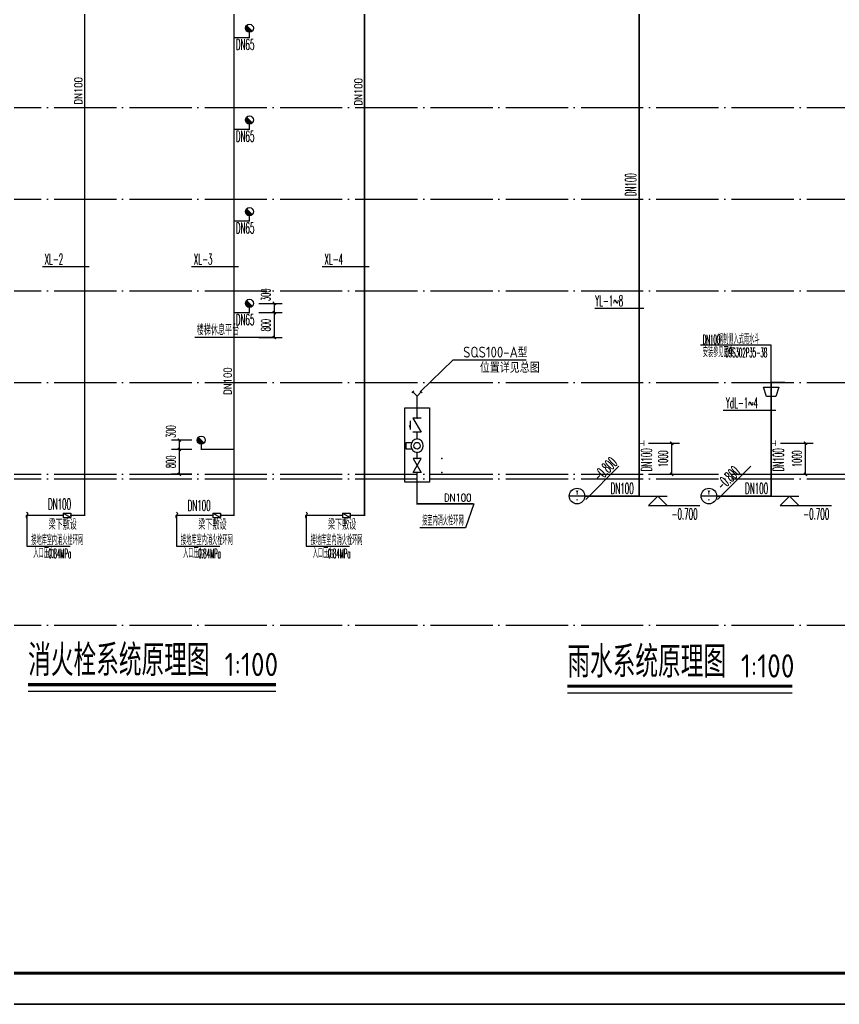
# Model space of a CAD drawing. Extents: x 27938 to 1507990, y 110129 to 923079.
# Drawn here: x 1216048 to 1242401, y 644286 to 675961 of the extents above; entities that cross this region are included whole.
import ezdxf
from ezdxf.enums import TextEntityAlignment as Align

# ---------------------------------------------------------------- set-up
doc = ezdxf.new("R2010")
doc.units = 0
doc.header["$LTSCALE"] = 1000
doc.header["$MEASUREMENT"] = 0
doc.linetypes.add('DOTE', pattern=[2.42, 2, -0.2, 0.02, -0.2])
for name, color, linetype in [('DIM_SYMB', 3, 'Continuous'), ('DIM_不分区消火栓', 1, 'Continuous'), ('DIM_消防', 3, 'Continuous'), ('DIM_雨水', 4, 'Continuous'), ('EQUIP_污水', 7, 'Continuous'), ('EQUIP_消火栓', 7, 'Continuous'), ('EQUIP_消防', 7, 'Continuous'), ('EQUIP_阀门', 7, 'Continuous'), ('PIPE-不分区消火栓', 1, 'TG_X'), ('PIPE-雨水', 4, 'TG_Y'), ('TEXT_不分区消火栓', 7, 'Continuous'), ('TWT', 7, 'Continuous'), ('TWT_DIM', 3, 'Continuous'), ('TWT_ELEV', 3, 'Continuous'), ('TWT_LEAD', 3, 'Continuous'), ('TWT_TITLE', 7, 'Continuous'), ('VALVE_不分区消火栓', 7, 'Continuous'), ('VPIPE_DIM', 3, 'Continuous'), ('WELL_雨水', 4, 'Continuous'), ('图框', 140, 'Continuous')]:
    doc.layers.add(name, color=color, linetype=linetype)
doc.styles.add('_TCH_DIM_T3', font='SIMPLEX.shx', dxfattribs={"width": 0.494118, "bigfont": 'GBCBIG.shx'})
doc.styles.add('_TWT_PIPEDN', font='SIMPLEX', dxfattribs={"width": 0.8, "height": 3.5, "bigfont": 'HZTXT'})
doc.styles.add('_TWT_SERIAL', font='SIMPLEX', dxfattribs={"width": 0.8, "height": 3.5, "bigfont": 'HZTXT'})
doc.styles.get("Standard").update_dxf_attribs({"font": 'gbenor.shx', "bigfont": 'gbcbig.shx'})
doc.styles.add('TG_LINETYPE', font='SIMPLEX', dxfattribs={"width": 0.8, "height": 3, "bigfont": 'HZTXT'})
doc.linetypes.add('TG_X', pattern='A,2,-0.229,["X",TG_LINETYPE,S=0.1,R=0,X=-0.229,Y=-0.15],0', length=2.229)
doc.linetypes.add('TG_Y', pattern='A,2,-0.229,["Y",TG_LINETYPE,S=0.1,R=0,X=-0.229,Y=-0.15],0', length=2.229)
doc.dimstyles.new('_TWT_ARCH&&100', dxfattribs={"dimtxt": 297.5, "dimasz": 100, "dimexe": 250, "dimexo": 300, "dimgap": 126.25, "dimtad": 1, "dimdec": 0, "dimzin": 0, "dimdsep": 46, "dimtxsty": '_TCH_DIM_T3', "dimblk": 'ARCHTICK', "dimcen": 0.09, "dimclrt": 7, "dimazin": 2, "dimtfac": 1, "dimtdec": 0, "dimtix": 1, "dimtmove": 2, "dimatfit": 3, "dimfxl": 1, "dimtolj": 1, "dimtzin": 0, "dimarcsym": 0})

# ---------------------------------------------------------------- blocks, each defined once
blk = doc.blocks.new('$TwtSys$00000386')
blk.add_line((-93, 93, 0), (93, -93, 0))
blk.add_circle((0, 0, 0), 131)
at = {"color": 0}
for points in [[(34, -127, 0), (-127, 34, 0), (93, -93, 0), (-93, 93, 0)], [(-34, -127, 0), (-127, -34, 0), (34, -127, 0), (-127, 34, 0)], [(-93, -93, 0), (-93, -93, 0), (-34, -127, 0), (-127, -34, 0)]]:
    blk.add_solid(points, dxfattribs=at)
at = {"flags": 9}
blk.add_attdef('A', (0, 0, 0), '', height=0.00524, dxfattribs=at)
blk = doc.blocks.new('$TwtSys$00000132')
at = {"elevation": 0}
blk.add_lwpolyline([(7, -101, -0.575183), (0, 0, 0.604745), (-11, 101, 16.924828)], format="xyb", dxfattribs=at)
blk = doc.blocks.new('$TWTSYS$00000187')
blk.add_circle((0, 0, 0), 0.5)
blk = doc.blocks.new('_ArchTick')
at = {"color": 0, "linetype": 'ByBlock', "const_width": 0.4}
blk.add_lwpolyline([(-0.5, -0.5), (0.5, 0.5)], dxfattribs=at)
blk = doc.blocks.new('*D387')
at = {"layer": 'Defpoints', "color": 0}
for p in [(1221182, 662436), (1221884, 662436), (1221884, 662136)]:
    blk.add_point(p, dxfattribs=at)
at = {"layer": 'TWT_DIM', "color": 0, "lineweight": -2}
for p, q in [((1221584, 662436), (1220932, 662436)), ((1221182, 662136), (1221182, 662436)), ((1221584, 662136), (1220932, 662136))]:
    blk.add_line(p, q, dxfattribs=at)
at = {"layer": 'TWT_DIM', "color": 0, "lineweight": -2, "xscale": 100, "yscale": 100, "zscale": 100}
for p, rotation in [((1221182, 662436), 90), ((1221182, 662136), 270)]:
    blk.add_blockref('_ArchTick', p, dxfattribs=dict(at, rotation=rotation))
at = {"layer": 'TWT_DIM', "color": 7, "insert": (1220907, 662711), "char_height": 297.5, "attachment_point": 5, "rotation": 90, "style": '_TCH_DIM_T3'}
blk.add_mtext('\\A1;300', dxfattribs=at)
blk = doc.blocks.new('*D388')
at = {"layer": 'Defpoints', "color": 0}
for p in [(1221182, 662136), (1221884, 662136), (1221884, 661336)]:
    blk.add_point(p, dxfattribs=at)
at = {"layer": 'TWT_DIM', "color": 0, "lineweight": -2}
for p, q in [((1221584, 662136), (1220932, 662136)), ((1221182, 661336), (1221182, 662136)), ((1221584, 661336), (1220932, 661336))]:
    blk.add_line(p, q, dxfattribs=at)
at = {"layer": 'TWT_DIM', "color": 0, "lineweight": -2, "xscale": 100, "yscale": 100, "zscale": 100}
for p, rotation in [((1221182, 662136), 90), ((1221182, 661336), 270)]:
    blk.add_blockref('_ArchTick', p, dxfattribs=dict(at, rotation=rotation))
at = {"layer": 'TWT_DIM', "color": 7, "insert": (1220907, 661736), "char_height": 297.5, "attachment_point": 5, "rotation": 90, "style": '_TCH_DIM_T3'}
blk.add_mtext('\\A1;800', dxfattribs=at)
blk = doc.blocks.new('*D402')
at = {"layer": 'Defpoints', "color": 0}
for p in [(1240208, 662336), (1241314, 662336), (1240208, 661336)]:
    blk.add_point(p, dxfattribs=at)
at = {"layer": 'TWT_DIM', "color": 0, "lineweight": -2}
for p, q in [((1240508, 662336), (1241564, 662336)), ((1241314, 661336), (1241314, 662336)), ((1240508, 661336), (1241564, 661336))]:
    blk.add_line(p, q, dxfattribs=at)
at = {"layer": 'TWT_DIM', "color": 0, "lineweight": -2, "xscale": 100, "yscale": 100, "zscale": 100}
for p, rotation in [((1241314, 662336), 90), ((1241314, 661336), 270)]:
    blk.add_blockref('_ArchTick', p, dxfattribs=dict(at, rotation=rotation))
at = {"layer": 'TWT_DIM', "color": 7, "insert": (1241039, 661836), "char_height": 297.5, "attachment_point": 5, "rotation": 90, "style": '_TCH_DIM_T3'}
blk.add_mtext('\\A1;1000', dxfattribs=at)
blk = doc.blocks.new('*D403')
at = {"layer": 'Defpoints', "color": 0}
for p in [(1235968, 662336), (1237012, 662336), (1235968, 661336)]:
    blk.add_point(p, dxfattribs=at)
at = {"layer": 'TWT_DIM', "color": 0, "lineweight": -2}
for p, q in [((1236268, 662336), (1237262, 662336)), ((1237012, 661336), (1237012, 662336)), ((1236268, 661336), (1237262, 661336))]:
    blk.add_line(p, q, dxfattribs=at)
at = {"layer": 'TWT_DIM', "color": 0, "lineweight": -2, "xscale": 100, "yscale": 100, "zscale": 100}
for p, rotation in [((1237012, 662336), 90), ((1237012, 661336), 270)]:
    blk.add_blockref('_ArchTick', p, dxfattribs=dict(at, rotation=rotation))
at = {"layer": 'TWT_DIM', "color": 7, "insert": (1236737, 661836), "char_height": 297.5, "attachment_point": 5, "rotation": 90, "style": '_TCH_DIM_T3'}
blk.add_mtext('\\A1;1000', dxfattribs=at)
blk = doc.blocks.new('*D407')
at = {"layer": 'Defpoints', "color": 0}
for p in [(1223435, 666836), (1224236, 666836), (1223435, 666536)]:
    blk.add_point(p, dxfattribs=at)
at = {"layer": 'TWT_DIM', "color": 0, "lineweight": -2}
for p, q in [((1223735, 666836), (1224486, 666836)), ((1224236, 666536), (1224236, 666836)), ((1223735, 666536), (1224486, 666536))]:
    blk.add_line(p, q, dxfattribs=at)
at = {"layer": 'TWT_DIM', "color": 0, "lineweight": -2, "xscale": 100, "yscale": 100, "zscale": 100}
for p, rotation in [((1224236, 666836), 90), ((1224236, 666536), 270)]:
    blk.add_blockref('_ArchTick', p, dxfattribs=dict(at, rotation=rotation))
at = {"layer": 'TWT_DIM', "color": 7, "insert": (1223961, 667111), "char_height": 297.5, "attachment_point": 5, "rotation": 90, "style": '_TCH_DIM_T3'}
blk.add_mtext('\\A1;300', dxfattribs=at)
blk = doc.blocks.new('*D408')
at = {"layer": 'Defpoints', "color": 0}
for p in [(1223435, 666536), (1224236, 666536), (1223435, 665736)]:
    blk.add_point(p, dxfattribs=at)
at = {"layer": 'TWT_DIM', "color": 0, "lineweight": -2}
for p, q in [((1223735, 666536), (1224486, 666536)), ((1224236, 665736), (1224236, 666536)), ((1223735, 665736), (1224486, 665736))]:
    blk.add_line(p, q, dxfattribs=at)
at = {"layer": 'TWT_DIM', "color": 0, "lineweight": -2, "xscale": 100, "yscale": 100, "zscale": 100}
for p, rotation in [((1224236, 666536), 90), ((1224236, 665736), 270)]:
    blk.add_blockref('_ArchTick', p, dxfattribs=dict(at, rotation=rotation))
at = {"layer": 'TWT_DIM', "color": 7, "insert": (1223961, 666136), "char_height": 297.5, "attachment_point": 5, "rotation": 90, "style": '_TCH_DIM_T3'}
blk.add_mtext('\\A1;800', dxfattribs=at)
blk = doc.blocks.new('$ATTACHMENT$00000073')
at = {"const_width": 20}
for points in [[(0, 0), (150, 0)], [(150, 90), (150, -90)]]:
    blk.add_lwpolyline(points, dxfattribs=at)
blk = doc.blocks.new('$VALVE$00000316')
for p, q in [((-125, 72), (125, -72)), ((-125, 72), (-125, -72)), ((-125, 72), (125, 72)), ((125, 72), (125, -72)), ((-125, -72), (125, -72))]:
    blk.add_line(p, q)
at = {"const_width": 21.1}
blk.add_lwpolyline([(-11, 0, 1), (11, 0, 1)], format="xyb", close=True, dxfattribs=at)
for p in [(-125, 0), (125, 0)]:
    blk.add_point(p)
at = {"color": 7, "flags": 9}
for tag in ['XSIZE', 'YSIZE']:
    blk.add_attdef(tag, (0, 0), '', height=0.5, dxfattribs=at)
blk = doc.blocks.new('$VALVE$00000295')
blk.add_lwpolyline([(-125, 72), (-125, -72), (125, 72), (125, -72), (-125, 72)])
for p in [(-125, 0), (125, 0)]:
    blk.add_point(p)
blk = doc.blocks.new('$VALVE$00000315')
for p, q in [((-125, -75), (-125, 75)), ((-125, 75), (125, -75)), ((-75, 125), (75, 125)), ((125, -75), (125, 75))]:
    blk.add_line(p, q)
for p in [(-125, 0), (125, 0)]:
    blk.add_point(p)
blk.add_solid([(0, 125), (0, 150), (75, 125)])
blk = doc.blocks.new('$VALVE$00000751')
for p, q in [((-53, -108), (-53, -221)), ((53, -221), (53, -108)), ((-53, -221), (53, -221))]:
    blk.add_line(p, q)
blk.add_lwpolyline([(-120, 0, 1), (120, 0, 1), (-120, 0, 1.76642)], format="xyb")
blk.add_circle((0, 0), 60)
for p in [(-120, 0), (120, 0)]:
    blk.add_point(p)
blk = doc.blocks.new('$ATTACHMENT$00000194')
for p, q in [((0, 0), (134, 134)), ((0, 0), (134, -134)), ((107, 162), (134, 134)), ((161, 107), (134, 134)), ((107, -161), (134, -134)), ((161, -107), (134, -134))]:
    blk.add_line(p, q)

msp = doc.modelspace()

# ---------------------------------------------------------------- hatches: boundary and pattern name
at = {"layer": 'PIPE-不分区消火栓'}
for points in [[(1223434.8, 675385.9), (1223434.8, 675363.4), (1223457.3, 675363.4)], [(1223434.8, 675385.9), (1223457.3, 675385.9), (1223457.3, 675363.4)], [(1223434.8, 675385.9), (1223457.3, 675385.9), (1223457.3, 675363.4)], [(1223434.8, 675385.9), (1223434.8, 675363.4), (1223457.3, 675363.4)], [(1223434.8, 672435.9), (1223434.8, 672413.4), (1223457.3, 672413.4)], [(1223434.8, 672435.9), (1223457.3, 672435.9), (1223457.3, 672413.4)], [(1223434.8, 672435.9), (1223457.3, 672435.9), (1223457.3, 672413.4)], [(1223434.8, 672435.9), (1223434.8, 672413.4), (1223457.3, 672413.4)], [(1223434.8, 669485.9), (1223434.8, 669463.4), (1223457.3, 669463.4)], [(1223434.8, 669485.9), (1223457.3, 669485.9), (1223457.3, 669463.4)], [(1223434.8, 669485.9), (1223457.3, 669485.9), (1223457.3, 669463.4)], [(1223434.8, 669485.9), (1223434.8, 669463.4), (1223457.3, 669463.4)], [(1223434.8, 666535.9), (1223434.8, 666513.4), (1223457.3, 666513.4)], [(1223434.8, 666535.9), (1223457.3, 666535.9), (1223457.3, 666513.4)], [(1223434.8, 666535.9), (1223457.3, 666535.9), (1223457.3, 666513.4)], [(1223434.8, 666535.9), (1223434.8, 666513.4), (1223457.3, 666513.4)], [(1218134.8, 663785.9), (1218134.8, 663763.4), (1218157.3, 663763.4)], [(1218134.8, 663785.9), (1218157.3, 663785.9), (1218157.3, 663763.4)], [(1222934.8, 663785.9), (1222934.8, 663763.4), (1222957.3, 663763.4)], [(1222934.8, 663785.9), (1222957.3, 663785.9), (1222957.3, 663763.4)], [(1227134.8, 663785.9), (1227134.8, 663763.4), (1227157.3, 663763.4)], [(1227134.8, 663785.9), (1227157.3, 663785.9), (1227157.3, 663763.4)], [(1221884.3, 662135.8), (1221884.3, 662113.3), (1221861.8, 662113.3)], [(1221884.3, 662135.8), (1221861.8, 662135.8), (1221861.8, 662113.3)], [(1228824.8, 660386.2), (1228802.3, 660386.2), (1228802.3, 660363.7)], [(1228824.8, 660386.2), (1228824.8, 660363.7), (1228802.3, 660363.7)], [(1218134.8, 660018.8), (1218157.3, 660018.8), (1218157.3, 659996.3)], [(1218134.8, 660018.8), (1218134.8, 659996.3), (1218157.3, 659996.3)], [(1222934.8, 660018.8), (1222957.3, 660018.8), (1222957.3, 659996.3)], [(1222934.8, 660018.8), (1222934.8, 659996.3), (1222957.3, 659996.3)], [(1227134.8, 660018.8), (1227157.3, 660018.8), (1227157.3, 659996.3)], [(1227134.8, 660018.8), (1227134.8, 659996.3), (1227157.3, 659996.3)]]:
    msp.add_hatch(color=256, dxfattribs=at).paths.add_polyline_path(points)
at = {"layer": 'PIPE-雨水'}
for points in [[(1240208.4, 664285.9), (1240208.4, 664313.4), (1240180.9, 664313.4)], [(1240208.4, 664285.9), (1240180.9, 664285.9), (1240180.9, 664313.4)], [(1240208.4, 664285.9), (1240208.4, 664313.4), (1240180.9, 664313.4)], [(1240208.4, 664285.9), (1240180.9, 664285.9), (1240180.9, 664313.4)], [(1235968.1, 660635.9), (1235968.1, 660608.4), (1235995.6, 660608.4)], [(1235968.1, 660635.9), (1235995.6, 660635.9), (1235995.6, 660608.4)], [(1235968.1, 660635.9), (1235995.6, 660635.9), (1235995.6, 660608.4)], [(1235968.1, 660635.9), (1235968.1, 660608.4), (1235995.6, 660608.4)], [(1240208.4, 660635.9), (1240208.4, 660608.4), (1240235.9, 660608.4)], [(1240208.4, 660635.9), (1240235.9, 660635.9), (1240235.9, 660608.4)], [(1240208.4, 660635.9), (1240235.9, 660635.9), (1240235.9, 660608.4)], [(1240208.4, 660635.9), (1240208.4, 660608.4), (1240235.9, 660608.4)]]:
    msp.add_hatch(color=256, dxfattribs=at).paths.add_polyline_path(points)

# ---------------------------------------------------------------- linework, layer by layer
at = {"ltscale": 0.5}
msp.add_lwpolyline([(1224191.4, 665735.9), (1221678.2, 665735.9)], dxfattribs=at)
msp.add_lwpolyline([(1229222.3, 663469.5), (1229222.3, 661088.3), (1228427.4, 661088.3), (1228427.4, 663469.5)], close=True)
for p in [(1228824.8, 663141.1), (1228824.8, 662691.1), (1228824.8, 662472), (1228824.8, 662040), (1228824.8, 661842.9), (1229619.7, 661842.9), (1228824.8, 661392.2), (1229619.7, 661392.2)]:
    msp.add_point(p)
at = {"layer": 'DIM_SYMB', "const_width": 105}
for points in [[(1216320, 654567.7), (1224286.2, 654567.7)], [(1233657, 654519.6), (1240885.9, 654519.6)]]:
    msp.add_lwpolyline(points, dxfattribs=at)
at = {"layer": 'DIM_SYMB'}
for points in [[(1216320, 654357.7), (1224286.2, 654357.7)], [(1233657, 654309.6), (1240885.9, 654309.6)]]:
    msp.add_lwpolyline(points, dxfattribs=at)
at = {"layer": 'DIM_不分区消火栓'}
for p, q in [((1230647, 660386.2), (1230380, 659617.1)), ((1216274.8, 660016.8), (1216274.8, 659025.1)), ((1221089.1, 660016.8), (1221089.1, 659025)), ((1225258.5, 660016.8), (1225258.5, 659025.1)), ((1230380, 659617.1), (1228917.2, 659617.1)), ((1216274.8, 659025.1), (1217669.7, 659025.1)), ((1221089.1, 659025), (1222484.1, 659025)), ((1225258.5, 659025.1), (1226653.5, 659025.1))]:
    msp.add_line(p, q, dxfattribs=at)
at = {"layer": 'DIM_消防'}
for p, q in [((1218284.8, 668010.9), (1216777.2, 668010.9)), ((1223084.8, 668010.9), (1221577.2, 668010.9)), ((1227284.8, 668010.9), (1225777.2, 668010.9)), ((1235313.5, 661595.8), (1234247.5, 660529.8)), ((1239553.7, 661595.8), (1238487.7, 660529.8))]:
    msp.add_line(p, q, dxfattribs=at)
at = {"layer": 'DIM_雨水'}
for p, q in [((1236118.1, 666671.8), (1234541.5, 666671.8)), ((1240208.4, 665489.5), (1237941.1, 665489.5)), ((1240208.4, 664285.9), (1240208.4, 665489.5)), ((1240358.4, 663389.2), (1238666.7, 663389.2)), ((1234218.1, 660635.9), (1233718.1, 660635.9)), ((1238458.4, 660635.9), (1237958.4, 660635.9))]:
    msp.add_line(p, q, dxfattribs=at)
for centre in [(1233968.1, 660635.9), (1238208.4, 660635.9)]:
    msp.add_circle(centre, 250, dxfattribs=at)
at = {"layer": 'PIPE-不分区消火栓', "const_width": 45}
for points in [[(1218134.8, 660018.8), (1218134.8, 687329.3)], [(1227134.8, 660018.8), (1227134.8, 687266.1)], [(1222934.8, 675385.9), (1222934.8, 678335.9)], [(1222934.8, 672435.9), (1222934.8, 675385.9)], [(1222934.8, 675385.9), (1223434.8, 675385.9)], [(1223434.8, 675385.9), (1223434.8, 675554.9)], [(1223434.8, 672435.9), (1223434.8, 672604.9)], [(1222934.8, 669485.9), (1222934.8, 672435.9)], [(1222934.8, 672435.9), (1223434.8, 672435.9)], [(1223434.8, 669485.9), (1223434.8, 669654.9)], [(1222934.8, 666535.9), (1222934.8, 669485.9)], [(1222934.8, 669485.9), (1223434.8, 669485.9)], [(1222934.8, 666535.9), (1223434.8, 666535.9)], [(1222934.8, 662135.8), (1222934.8, 666535.9)], [(1223434.8, 666535.9), (1223434.8, 666704.9)], [(1228824.8, 663853), (1228824.8, 663141.1)], [(1228824.8, 662691.1), (1228824.8, 662472)], [(1221884.3, 662135.8), (1221884.3, 662304.8)], [(1222934.8, 662135.8), (1221884.3, 662135.8)], [(1222934.8, 660018.8), (1222934.8, 662135.8)], [(1228824.8, 662040), (1228824.8, 661842.9)], [(1228824.8, 661392.2), (1228824.8, 660386.2)], [(1228824.8, 660386.2), (1229619.7, 660386.2)], [(1229619.7, 660386.2), (1230647, 660386.2)], [(1216277.8, 660018.8), (1217440.7, 660018.8)], [(1217690.4, 660018.8), (1218134.8, 660018.8)], [(1221091.9, 660018.8), (1222255.1, 660018.8)], [(1222504.7, 660018.8), (1222934.8, 660018.8)], [(1225261.6, 660018.8), (1226424.4, 660018.8)], [(1226674.1, 660018.8), (1227134.8, 660018.8)]]:
    msp.add_lwpolyline(points, dxfattribs=at)
at = {"layer": 'PIPE-雨水', "const_width": 55}
for points in [[(1235968.1, 662335.9), (1235968.1, 684885.9)], [(1240208.4, 664285.9), (1240658.4, 664285.9)], [(1240208.4, 662335.9), (1240208.4, 664285.9)], [(1235968.1, 660635.9), (1235968.1, 662335.9)], [(1240208.4, 660635.9), (1240208.4, 662335.9)], [(1234218.1, 660635.9), (1235968.1, 660635.9)], [(1238458.4, 660635.9), (1240208.4, 660635.9)]]:
    msp.add_lwpolyline(points, dxfattribs=at)
at = {"layer": 'TWT', "color": 8, "linetype": 'DOTE'}
for p, q in [((1192957.9, 673135.9), (1304719.7, 673135.9)), ((1192957.9, 670185.9), (1304719.7, 670185.9)), ((1192957.9, 667235.9), (1304719.7, 667235.9)), ((1192957.9, 664285.9), (1304719.7, 664285.9)), ((1192957.9, 661335.9), (1304719.7, 661335.9)), ((1192957.9, 661185.9), (1304719.7, 661185.9)), ((1192957.9, 656485.9), (1304719.7, 656485.9))]:
    msp.add_line(p, q, dxfattribs=at)
at = {"layer": 'TWT_ELEV'}
for p, q in [((1235968.1, 660635.9), (1236863.4, 660635.9)), ((1236563.4, 660635.9), (1236263.4, 660335.9)), ((1236563.4, 660635.9), (1236863.4, 660335.9)), ((1240208.4, 660635.9), (1241103.6, 660635.9)), ((1240803.6, 660635.9), (1240503.6, 660335.9)), ((1240803.6, 660635.9), (1241103.6, 660335.9)), ((1236263.4, 660335.9), (1237912.8, 660335.9)), ((1240503.6, 660335.9), (1242153, 660335.9))]:
    msp.add_line(p, q, dxfattribs=at)
at = {"layer": 'TWT_LEAD'}
for p, q in [((1228927.5, 663986.2), (1229980.8, 665021.1)), ((1229980.8, 665021.1), (1232331, 665021.1))]:
    msp.add_line(p, q, dxfattribs=at)
at = {"layer": 'TWT_TITLE'}
msp.add_lwpolyline([(1189457.9, 644285.9), (1315557.9, 644285.9), (1315557.9, 703685.9), (1189457.9, 703685.9)], close=True, dxfattribs=at)
at = {"layer": 'TWT_TITLE', "const_width": 100}
msp.add_lwpolyline([(1191957.9, 645285.9), (1314557.9, 645285.9), (1314557.9, 702685.9), (1191957.9, 702685.9)], close=True, dxfattribs=at)
at = {"layer": 'VPIPE_DIM', "lineweight": -3, "elevation": 0}
msp.add_lwpolyline([(1240358.4, 663835.9), (1240058.4, 663835.9), (1239958.4, 664135.9), (1240458.4, 664135.9)], close=True, dxfattribs=at)
at = {"layer": '图框'}
msp.add_lwpolyline([(1189457.9, 703685.9), (1315557.9, 703685.9), (1315557.9, 644285.9), (1189457.9, 644285.9)], close=True, dxfattribs=at)
msp.add_lwpolyline([(1189457.9, 703685.9), (1315557.9, 703685.9), (1315557.9, 644285.9), (1189457.9, 644285.9)], close=True, dxfattribs=at)
at = {"layer": '图框', "const_width": 100}
msp.add_lwpolyline([(1314557.9, 645285.9), (1314557.9, 702685.9), (1191957.9, 702685.9), (1191957.9, 645285.9)], close=True, dxfattribs=at)

# ---------------------------------------------------------------- block references
at = {"layer": 'EQUIP_污水'}
for p in [(1235968.1, 662335.9), (1240208.4, 662335.9)]:
    msp.add_blockref('$ATTACHMENT$00000073', p, dxfattribs=at)
at = {"layer": 'EQUIP_消火栓'}
for p in [(1223434.8, 675685.9), (1223434.8, 672735.9), (1223434.8, 669785.9), (1223434.8, 666835.9), (1221884.3, 662435.8)]:
    msp.add_blockref('$TwtSys$00000386', p, dxfattribs=at)
at = {"layer": 'EQUIP_消防', "yscale": -1, "rotation": 90.00000000000001}
msp.add_blockref('$ATTACHMENT$00000194', (1228824.8, 663853), dxfattribs=at)
at = {"layer": 'EQUIP_消防', "rotation": 180}
for p in [(1216277.8, 660018.8), (1221091.9, 660018.8), (1225261.6, 660018.8)]:
    msp.add_blockref('$TwtSys$00000132', p, dxfattribs=at)
at = {"layer": 'EQUIP_阀门', "xscale": 1.8, "zscale": 1.8, "rotation": 270}
for name, p, yscale in [('$VALVE$00000315', (1228824.8, 662916.1), -1.8), ('$VALVE$00000751', (1228824.8, 662256), 1.65), ('$VALVE$00000295', (1228824.8, 661617.6), 1.8)]:
    msp.add_blockref(name, p, dxfattribs=dict(at, yscale=yscale))
at = {"layer": 'VALVE_不分区消火栓'}
for p in [(1217565.5, 660018.8), (1222379.9, 660018.8), (1226549.2, 660018.8)]:
    msp.add_blockref('$VALVE$00000316', p, dxfattribs=at)
at = {"layer": 'WELL_雨水', "xscale": 500, "yscale": 500, "zscale": 500}
for p in [(1233968.1, 660635.9), (1238208.4, 660635.9)]:
    msp.add_blockref('$TWTSYS$00000187', p, dxfattribs=at)

# ---------------------------------------------------------------- texts
at = {"layer": 'DIM_SYMB', "color": 7}
for s, height, p in [('消火栓系统原理图', 1012.77, (1216320, 654844.7)), ('雨水系统原理图', 1012.77, (1233657, 654796.6)), ('1:100', 750, (1222635.7, 654844.7)), ('1:100', 750, (1239235.4, 654796.6))]:
    msp.add_text(s, height=height, dxfattribs=at).set_placement(p)
at = {"layer": 'DIM_不分区消火栓', "color": 7, "style": '_TCH_DIM_T3'}
for s, height, width, p in [('接室内消火栓环网', 337.59, 0.494118, (1228987.2, 659687.1)), ('接地库室内消火栓环网', 337.59, 0.494118, (1216418.6, 659060.1)), ('接地库室内消火栓环网', 337.59, 0.494118, (1221232.9, 659060)), ('接地库室内消火栓环网', 337.59, 0.494118, (1225402.3, 659060.1)), ('入口压力', 337.59, 0.494118, (1216486.5, 658640.1)), ('0.84MPa', 297.5, 0.348789, (1216972.2, 658640.1)), ('入口压力', 337.59, 0.494118, (1221300.9, 658640)), ('0.84MPa', 297.5, 0.348789, (1221786.6, 658640)), ('入口压力', 337.59, 0.494118, (1225470.2, 658640.1)), ('0.84MPa', 297.5, 0.348789, (1225955.9, 658640.1))]:
    msp.add_text(s, height=height, dxfattribs=dict(at, width=width)).set_placement(p)
at = {"layer": 'DIM_消防', "color": 7, "style": '_TWT_SERIAL', "width": 0.48}
for s, p in [('DN65', (1222996.5, 674986.6)), ('DN65', (1222996.5, 672036.6)), ('DN65', (1222996.5, 669086.6)), ('XL-2', (1216847.2, 668080.9)), ('XL-3', (1221647.2, 668080.9)), ('XL-4', (1225847.2, 668080.9)), ('DN65', (1222996.5, 666136.6)), ('楼梯休息平台', (1221739.9, 665810.4)), ('DN100', (1216957, 660202.4)), ('DN100', (1221446.8, 660158.3)), ('梁下敷设', (1216978, 659551)), ('梁下敷设', (1221792.4, 659550.9, 0)), ('梁下敷设', (1225961.7, 659551))]:
    msp.add_text(s, height=350, dxfattribs=at).set_placement(p)
for p in [(1234698.8, 661080), (1238651.5, 660792.6)]:
    msp.add_text('-0.800', height=350, rotation=45, dxfattribs=at).set_placement(p)
at = {"layer": 'DIM_雨水', "color": 7, "style": '_TWT_SERIAL', "width": 0.48}
for p in [(1235870.4, 670282.3), (1236377.9, 661432.3), (1240618.1, 661432.3)]:
    msp.add_text('DN100', height=350, rotation=90, dxfattribs=at).set_placement(p)
at = {"layer": 'DIM_雨水', "color": 7}
for s, height, style, width, p in [('YL-1~8', 350, '_TWT_SERIAL', 0.48, (1234551.8, 666741.8)), ('DN100', 297.5, '_TCH_DIM_T3', 0.348789, (1238011.1, 665524.5)), ('钢制侧入式雨水斗', 337.59, '_TCH_DIM_T3', 0.494118, (1238500.3, 665524.5)), ('安装参见图集', 337.59, '_TCH_DIM_T3', 0.494118, (1238011.1, 665104.5)), ('09S302P35-38', 297.5, '_TCH_DIM_T3', 0.348789, (1238739.7, 665104.5)), ('YdL-1~4', 350, '_TWT_SERIAL', 0.48, (1238752.7, 663459.2)), ('DN100', 350, '_TWT_SERIAL', 0.48, (1235048.2, 660707)), ('DN100', 350, '_TWT_SERIAL', 0.48, (1239371.2, 660707))]:
    msp.add_text(s, height=height, dxfattribs=dict(at, style=style, width=width)).set_placement(p)
at = {"layer": 'DIM_雨水', "color": 7, "style": '_TWT_SERIAL'}
for s, height, width, p, p2 in [('Y', 133.5, 0.6, (1233940.7, 660681.7), (1234001.7, 660681.7)), ('Y', 133.5, 0.6, (1238177.8, 660681.7), (1238238.9, 660681.7)), ('-', 134.2, 0.466667, (1233944.4, 660455.9), (1233998, 660455.9)), ('-', 134.2, 0.466667, (1238181.5, 660455.9), (1238235.2, 660455.9))]:
    msp.add_text(s, height=height, dxfattribs=dict(at, width=width)).set_placement(p, p2, align=Align.FIT)
at = {"layer": 'TEXT_不分区消火栓', "style": '_TWT_PIPEDN', "width": 0.8}
for p in [(1218059.8, 673231.2), (1227059.8, 673199.6), (1222859.8, 663893)]:
    msp.add_text('DN100', height=250, rotation=90, dxfattribs=at).set_placement(p)
msp.add_text('DN100', height=250, dxfattribs=at).set_placement((1229690.5, 660461.2))
at = {"layer": 'TWT_ELEV', "color": 7, "style": '_TWT_SERIAL', "width": 0.48}
for p in [(1237009.8, 659885.8), (1241243, 659885.8)]:
    msp.add_text('-0.700', height=350, dxfattribs=at).set_placement(p)
at = {"layer": 'TWT_LEAD', "color": 7}
for s, height, p in [('SQS100-A', 350, (1230306.2, 665091.1)), ('型', 337.6, (1232056.2, 665091.1)), ('位置详见总图', 337.59, (1230842.4, 664601.1))]:
    msp.add_text(s, height=height, dxfattribs=at).set_placement(p)

# ---------------------------------------------------------------- dimensions: what is measured, and where the dimension line sits
at = {"layer": 'TWT_DIM'}
for base, p1, p2, picture, middle in [((1224236.4, 666835.9), (1223434.8, 666535.9), (1223434.8, 666835.9), '*D407', (1223961.4, 667111.1)), ((1221182, 662435.8), (1221884.3, 662135.8), (1221884.3, 662435.8), '*D387', (1220907, 662711))]:
    dim = msp.add_linear_dim(base=base, p1=p1, p2=p2, angle=90, dimstyle='_TWT_ARCH&&100', dxfattribs=at)
    dim.commit()
    dim.dimension.update_dxf_attribs({"geometry": picture, "text_midpoint": middle, "dimtype": 129})
for p1, p2, distance, picture, middle in [((1223434.8, 665735.9), (1223434.8, 666535.9), -801.7, '*D408', (1223961.4, 666135.9)), ((1235968.1, 661335.9), (1235968.1, 662335.9), -1043.9, '*D403', (1236737.1, 661835.9)), ((1240208.4, 661335.9), (1240208.4, 662335.9), -1105.9, '*D402', (1241039.2, 661835.9)), ((1221884.3, 661335.9), (1221884.3, 662135.8), 702.3, '*D388', (1220907, 661735.8))]:
    dim = msp.add_aligned_dim(p1=p1, p2=p2, distance=distance, dimstyle='_TWT_ARCH&&100', dxfattribs=at)
    dim.commit()
    dim.dimension.update_dxf_attribs({"geometry": picture, "text_midpoint": middle})

doc.saveas('drawing.dxf')
